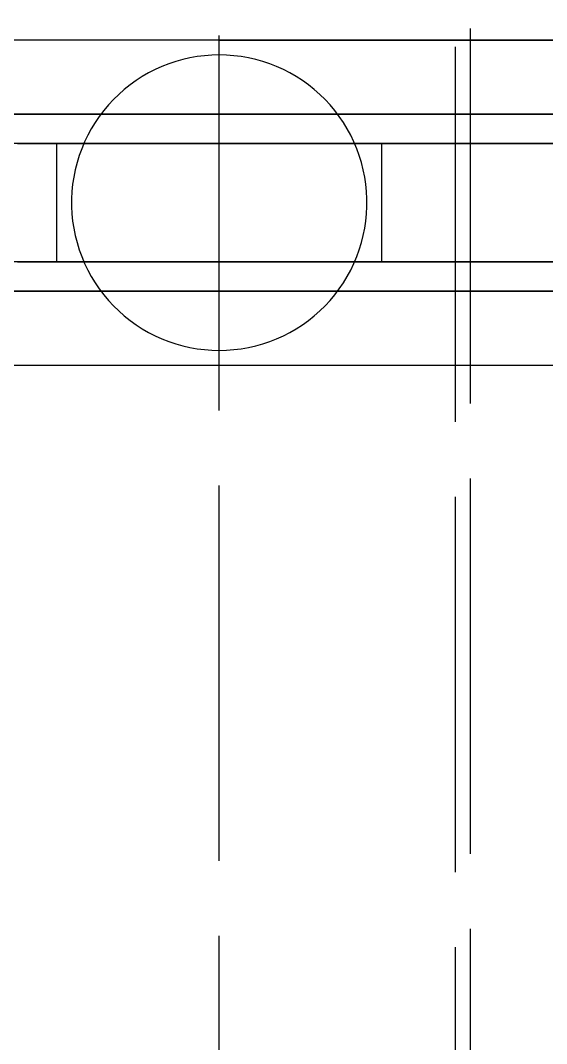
# Model space of a CAD drawing. Header units: millimetres. Extents: x -9 to 243, y -53 to 196.
# Drawn here: x 158.177 to 159.958, y -14.747 to -11.283 of the extents above; entities that cross this region are included whole.
import ezdxf

# ---------------------------------------------------------------- set-up
doc = ezdxf.new("R2010")
doc.units = ezdxf.units.MM
doc.linetypes.add('DASHED', pattern=[1.524, 1.27, -0.254])
doc.layers.add('HIDDEN', color=8, linetype='DASHED')

msp = doc.modelspace()

# ---------------------------------------------------------------- linework, layer by layer
at = {"layer": 'HIDDEN'}
for points in [[(159.65, -23.31), (159.65, 34.4)], [(159.7, -20.2), (159.7, 32.4)], [(158.85, -18.7), (158.85, -0.4)], [(159.98333, -11.35), (159.8754, -11.35), (159.76746, -11.35), (159.65952, -11.35), (159.55159, -11.35), (159.44365, -11.35), (159.33571, -11.35), (159.22778, -11.35), (159.11984, -11.35), (159.0119, -11.35), (158.90397, -11.35), (158.79603, -11.35), (158.6881, -11.35), (158.58016, -11.35), (158.47222, -11.35), (158.36429, -11.35), (158.25635, -11.35), (158.14841, -11.35)], [(158.85, -11.35), (158.79603, -11.35), (158.74206, -11.35), (158.6881, -11.35), (158.63413, -11.35), (158.58016, -11.35), (158.52619, -11.35), (158.47222, -11.35), (158.41825, -11.35), (158.36429, -11.35), (158.31032, -11.35), (158.25635, -11.35), (158.20238, -11.35), (158.14841, -11.35)], [(158.85, -11.35), (158.90397, -11.35), (158.95794, -11.35), (159.0119, -11.35), (159.06587, -11.35), (159.11984, -11.35), (159.17381, -11.35), (159.22778, -11.35), (159.28175, -11.35), (159.33571, -11.35), (159.38968, -11.35), (159.44365, -11.35), (159.49762, -11.35), (159.55159, -11.35), (159.60556, -11.35), (159.65952, -11.35), (159.71349, -11.35), (159.76746, -11.35), (159.82143, -11.35), (159.8754, -11.35), (159.92937, -11.35), (159.98333, -11.35)], [(158.85, -11.4), (158.82508, -11.40062), (158.80022, -11.40248), (158.77548, -11.40558), (158.75093, -11.40991), (158.72662, -11.41546), (158.70262, -11.42221), (158.67899, -11.43015), (158.65578, -11.43926), (158.63306, -11.44952), (158.61087, -11.46089), (158.58928, -11.47335), (158.56834, -11.48688), (158.5481, -11.50143), (158.52861, -11.51698), (158.50991, -11.53347), (158.49207, -11.55088), (158.47511, -11.56916), (158.45908, -11.58826), (158.44403, -11.60813), (158.42999, -11.62873), (158.41699, -11.65), (158.40506, -11.67189), (158.39425, -11.69436), (158.38456, -11.71733), (158.37604, -11.74076), (158.36869, -11.76458), (158.36254, -11.78874), (158.3576, -11.81318), (158.35388, -11.83783), (158.3514, -11.86263), (158.35016, -11.88753), (158.35016, -11.91247), (158.3514, -11.93737), (158.35388, -11.96217), (158.3576, -11.98682), (158.36254, -12.01126), (158.36869, -12.03542), (158.37604, -12.05924), (158.38456, -12.08267), (158.39425, -12.10564), (158.40506, -12.12811), (158.41699, -12.15), (158.42999, -12.17127), (158.44403, -12.19187), (158.45908, -12.21174), (158.47511, -12.23084), (158.49207, -12.24912), (158.50991, -12.26653), (158.52861, -12.28302), (158.5481, -12.29857), (158.56834, -12.31312), (158.58928, -12.32665), (158.61087, -12.33911), (158.63306, -12.35048), (158.65578, -12.36074), (158.67899, -12.36985), (158.70262, -12.37779), (158.72662, -12.38454), (158.75093, -12.39009), (158.77548, -12.39442), (158.80022, -12.39752), (158.82508, -12.39938), (158.85, -12.4)], [(158.85, -11.4), (158.82508, -11.40062), (158.80022, -11.40248), (158.77548, -11.40558), (158.75093, -11.40991), (158.72662, -11.41546), (158.70262, -11.42221), (158.67899, -11.43015), (158.65578, -11.43926), (158.63306, -11.44952), (158.61087, -11.46089), (158.58928, -11.47335), (158.56834, -11.48688), (158.5481, -11.50143), (158.52861, -11.51698), (158.50991, -11.53347), (158.49207, -11.55088), (158.47511, -11.56916), (158.45908, -11.58826), (158.44403, -11.60813), (158.42999, -11.62873), (158.41699, -11.65), (158.40506, -11.67189), (158.39425, -11.69436), (158.38456, -11.71733), (158.37604, -11.74076), (158.36869, -11.76458), (158.36254, -11.78874), (158.3576, -11.81318), (158.35388, -11.83783), (158.3514, -11.86263), (158.35016, -11.88753), (158.35016, -11.91247), (158.3514, -11.93737), (158.35388, -11.96217), (158.3576, -11.98682), (158.36254, -12.01126), (158.36869, -12.03542), (158.37604, -12.05924), (158.38456, -12.08267), (158.39425, -12.10564), (158.40506, -12.12811), (158.41699, -12.15), (158.42999, -12.17127), (158.44403, -12.19187), (158.45908, -12.21174), (158.47511, -12.23084), (158.49207, -12.24912), (158.50991, -12.26653), (158.52861, -12.28302), (158.5481, -12.29857), (158.56834, -12.31312), (158.58928, -12.32665), (158.61087, -12.33911), (158.63306, -12.35048), (158.65578, -12.36074), (158.67899, -12.36985), (158.70262, -12.37779), (158.72662, -12.38454), (158.75093, -12.39009), (158.77548, -12.39442), (158.80022, -12.39752), (158.82508, -12.39938), (158.85, -12.4)], [(158.85, -12.4), (158.87492, -12.39938), (158.89978, -12.39752), (158.92452, -12.39442), (158.94907, -12.39009), (158.97338, -12.38454), (158.99738, -12.37779), (159.02101, -12.36985), (159.04422, -12.36074), (159.06694, -12.35048), (159.08913, -12.33911), (159.11072, -12.32665), (159.13166, -12.31312), (159.1519, -12.29857), (159.17139, -12.28302), (159.19009, -12.26653), (159.20793, -12.24912), (159.22489, -12.23084), (159.24092, -12.21174), (159.25597, -12.19187), (159.27001, -12.17127), (159.28301, -12.15), (159.29494, -12.12811), (159.30575, -12.10564), (159.31544, -12.08267), (159.32396, -12.05924), (159.33131, -12.03542), (159.33746, -12.01126), (159.3424, -11.98682), (159.34612, -11.96217), (159.3486, -11.93737), (159.34984, -11.91247), (159.34984, -11.88753), (159.3486, -11.86263), (159.34612, -11.83783), (159.3424, -11.81318), (159.33746, -11.78874), (159.33131, -11.76458), (159.32396, -11.74076), (159.31544, -11.71733), (159.30575, -11.69436), (159.29494, -11.67189), (159.28301, -11.65), (159.27001, -11.62873), (159.25597, -11.60813), (159.24092, -11.58826), (159.22489, -11.56916), (159.20793, -11.55088), (159.19009, -11.53347), (159.17139, -11.51698), (159.1519, -11.50143), (159.13166, -11.48688), (159.11072, -11.47335), (159.08913, -11.46089), (159.06694, -11.44952), (159.04422, -11.43926), (159.02101, -11.43015), (158.99738, -11.42221), (158.97338, -11.41546), (158.94907, -11.40991), (158.92452, -11.40558), (158.89978, -11.40248), (158.87492, -11.40062), (158.85, -11.4)], [(158.85, -12.4), (158.87492, -12.39938), (158.89978, -12.39752), (158.92452, -12.39442), (158.94907, -12.39009), (158.97338, -12.38454), (158.99738, -12.37779), (159.02101, -12.36985), (159.04422, -12.36074), (159.06694, -12.35048), (159.08913, -12.33911), (159.11072, -12.32665), (159.13166, -12.31312), (159.1519, -12.29857), (159.17139, -12.28302), (159.19009, -12.26653), (159.20793, -12.24912), (159.22489, -12.23084), (159.24092, -12.21174), (159.25597, -12.19187), (159.27001, -12.17127), (159.28301, -12.15), (159.29494, -12.12811), (159.30575, -12.10564), (159.31544, -12.08267), (159.32396, -12.05924), (159.33131, -12.03542), (159.33746, -12.01126), (159.3424, -11.98682), (159.34612, -11.96217), (159.3486, -11.93737), (159.34984, -11.91247), (159.34984, -11.88753), (159.3486, -11.86263), (159.34612, -11.83783), (159.3424, -11.81318), (159.33746, -11.78874), (159.33131, -11.76458), (159.32396, -11.74076), (159.31544, -11.71733), (159.30575, -11.69436), (159.29494, -11.67189), (159.28301, -11.65), (159.27001, -11.62873), (159.25597, -11.60813), (159.24092, -11.58826), (159.22489, -11.56916), (159.20793, -11.55088), (159.19009, -11.53347), (159.17139, -11.51698), (159.1519, -11.50143), (159.13166, -11.48688), (159.11072, -11.47335), (159.08913, -11.46089), (159.06694, -11.44952), (159.04422, -11.43926), (159.02101, -11.43015), (158.99738, -11.42221), (158.97338, -11.41546), (158.94907, -11.40991), (158.92452, -11.40558), (158.89978, -11.40248), (158.87492, -11.40062), (158.85, -11.4)], [(160.07444, -11.6), (159.94556, -11.6), (159.81667, -11.6), (159.68778, -11.6), (159.55889, -11.6), (159.43, -11.6), (159.30111, -11.6), (159.17222, -11.6), (159.04333, -11.6), (158.91444, -11.6), (158.78556, -11.6), (158.65667, -11.6), (158.52778, -11.6), (158.39889, -11.6), (158.27, -11.6), (158.14111, -11.6)], [(158.14111, -11.6), (158.20556, -11.6), (158.27, -11.6), (158.33444, -11.6), (158.39889, -11.6), (158.46333, -11.6), (158.52778, -11.6), (158.59222, -11.6), (158.65667, -11.6), (158.72111, -11.6), (158.78556, -11.6), (158.85, -11.6)], [(160.01628, -11.6), (159.92298, -11.6), (159.82967, -11.6), (159.73637, -11.6), (159.64307, -11.6), (159.54977, -11.6), (159.45647, -11.6), (159.36316, -11.6), (159.26986, -11.6), (159.17656, -11.6), (159.08326, -11.6), (158.98995, -11.6), (158.89665, -11.6), (158.80335, -11.6), (158.71005, -11.6), (158.61674, -11.6), (158.52344, -11.6), (158.43014, -11.6), (158.33684, -11.6), (158.24353, -11.6), (158.15023, -11.6)], [(158.15023, -11.6), (158.19688, -11.6), (158.24353, -11.6), (158.29019, -11.6), (158.33684, -11.6), (158.38349, -11.6), (158.43014, -11.6), (158.47679, -11.6), (158.52344, -11.6), (158.57009, -11.6), (158.61674, -11.6), (158.6634, -11.6), (158.71005, -11.6), (158.7567, -11.6), (158.80335, -11.6), (158.85, -11.6)], [(160.02841, -11.6), (159.94714, -11.6), (159.86587, -11.6), (159.7846, -11.6), (159.70333, -11.6), (159.62206, -11.6), (159.54079, -11.6), (159.45952, -11.6), (159.37825, -11.6), (159.29698, -11.6), (159.21571, -11.6), (159.13444, -11.6), (159.05317, -11.6), (158.9719, -11.6), (158.89063, -11.6), (158.80937, -11.6), (158.7281, -11.6), (158.64683, -11.6), (158.56556, -11.6), (158.48429, -11.6), (158.40302, -11.6), (158.32175, -11.6), (158.24048, -11.6), (158.15921, -11.6)], [(158.15921, -11.6), (158.19984, -11.6), (158.24048, -11.6), (158.28111, -11.6), (158.32175, -11.6), (158.36238, -11.6), (158.40302, -11.6), (158.44365, -11.6), (158.48429, -11.6), (158.52492, -11.6), (158.56556, -11.6), (158.60619, -11.6), (158.64683, -11.6), (158.68746, -11.6), (158.7281, -11.6), (158.76873, -11.6), (158.80937, -11.6), (158.85, -11.6)], [(160.01442, -11.6), (159.89185, -11.6), (159.76928, -11.6), (159.64671, -11.6), (159.52414, -11.6), (159.40157, -11.6), (159.279, -11.6), (159.15643, -11.6), (159.03386, -11.6), (158.91129, -11.6), (158.78871, -11.6), (158.66614, -11.6), (158.54357, -11.6), (158.421, -11.6), (158.29843, -11.6), (158.17586, -11.6)], [(158.17586, -11.6), (158.23715, -11.6), (158.29843, -11.6), (158.35972, -11.6), (158.421, -11.6), (158.48229, -11.6), (158.54357, -11.6), (158.60486, -11.6), (158.66614, -11.6), (158.72743, -11.6), (158.78871, -11.6), (158.85, -11.6)], [(158.85, -11.6), (158.91444, -11.6), (158.97889, -11.6), (159.04333, -11.6), (159.10778, -11.6), (159.17222, -11.6), (159.23667, -11.6), (159.30111, -11.6), (159.36556, -11.6), (159.43, -11.6), (159.49444, -11.6), (159.55889, -11.6), (159.62333, -11.6), (159.68778, -11.6), (159.75222, -11.6), (159.81667, -11.6), (159.88111, -11.6), (159.94556, -11.6), (160.01, -11.6)], [(158.85, -11.6), (158.91129, -11.6), (158.97257, -11.6), (159.03386, -11.6), (159.09514, -11.6), (159.15643, -11.6), (159.21771, -11.6), (159.279, -11.6), (159.34028, -11.6), (159.40157, -11.6), (159.46285, -11.6), (159.52414, -11.6), (159.58542, -11.6), (159.64671, -11.6), (159.70799, -11.6), (159.76928, -11.6), (159.83057, -11.6), (159.89185, -11.6), (159.95314, -11.6), (160.01442, -11.6)], [(158.85, -11.6), (158.89665, -11.6), (158.9433, -11.6), (158.98995, -11.6), (159.0366, -11.6), (159.08326, -11.6), (159.12991, -11.6), (159.17656, -11.6), (159.22321, -11.6), (159.26986, -11.6), (159.31651, -11.6), (159.36316, -11.6), (159.40981, -11.6), (159.45647, -11.6), (159.50312, -11.6), (159.54977, -11.6), (159.59642, -11.6), (159.64307, -11.6), (159.68972, -11.6), (159.73637, -11.6), (159.78302, -11.6), (159.82967, -11.6), (159.87633, -11.6), (159.92298, -11.6), (159.96963, -11.6)], [(158.85, -11.6), (158.89063, -11.6), (158.93127, -11.6), (158.9719, -11.6), (159.01254, -11.6), (159.05317, -11.6), (159.09381, -11.6), (159.13444, -11.6), (159.17508, -11.6), (159.21571, -11.6), (159.25635, -11.6), (159.29698, -11.6), (159.33762, -11.6), (159.37825, -11.6), (159.41889, -11.6), (159.45952, -11.6), (159.50016, -11.6), (159.54079, -11.6), (159.58143, -11.6), (159.62206, -11.6), (159.6627, -11.6), (159.70333, -11.6), (159.74397, -11.6), (159.7846, -11.6), (159.82524, -11.6), (159.86587, -11.6), (159.90651, -11.6), (159.94714, -11.6), (159.98778, -11.6)], [(160.01032, -11.7), (159.87381, -11.7), (159.7373, -11.7), (159.60079, -11.7), (159.46429, -11.7), (159.32778, -11.7), (159.19127, -11.7), (159.05476, -11.7), (158.91825, -11.7), (158.78175, -11.7), (158.64524, -11.7), (158.50873, -11.7), (158.37222, -11.7), (158.23571, -11.7), (158.09921, -11.7)], [(159.98571, -11.7), (159.90159, -11.7), (159.81746, -11.7), (159.73333, -11.7), (159.64921, -11.7), (159.56508, -11.7), (159.48095, -11.7), (159.39683, -11.7), (159.3127, -11.7), (159.22857, -11.7), (159.14444, -11.7), (159.06032, -11.7), (158.97619, -11.7), (158.89206, -11.7), (158.80794, -11.7), (158.72381, -11.7), (158.63968, -11.7), (158.55556, -11.7), (158.47143, -11.7), (158.3873, -11.7), (158.30317, -11.7), (158.21905, -11.7), (158.13492, -11.7)], [(158.16746, -11.7), (158.23571, -11.7), (158.30397, -11.7), (158.37222, -11.7), (158.44048, -11.7), (158.50873, -11.7), (158.57698, -11.7), (158.64524, -11.7), (158.71349, -11.7), (158.78175, -11.7), (158.85, -11.7)], [(158.17698, -11.7), (158.21905, -11.7), (158.26111, -11.7), (158.30317, -11.7), (158.34524, -11.7), (158.3873, -11.7), (158.42937, -11.7), (158.47143, -11.7), (158.51349, -11.7), (158.55556, -11.7), (158.59762, -11.7), (158.63968, -11.7), (158.68175, -11.7), (158.72381, -11.7), (158.76587, -11.7), (158.80794, -11.7), (158.85, -11.7)], [(159.4, -11.7), (159.38254, -11.7), (159.36508, -11.7), (159.34762, -11.7), (159.33016, -11.7), (159.3127, -11.7), (159.29524, -11.7), (159.27778, -11.7), (159.26032, -11.7), (159.24286, -11.7), (159.2254, -11.7), (159.20794, -11.7), (159.19048, -11.7), (159.17302, -11.7), (159.15556, -11.7), (159.1381, -11.7), (159.12063, -11.7), (159.10317, -11.7), (159.08571, -11.7), (159.06825, -11.7), (159.05079, -11.7), (159.03333, -11.7), (159.01587, -11.7), (158.99841, -11.7), (158.98095, -11.7), (158.96349, -11.7), (158.94603, -11.7), (158.92857, -11.7), (158.91111, -11.7), (158.89365, -11.7), (158.87619, -11.7), (158.85873, -11.7), (158.84127, -11.7), (158.82381, -11.7), (158.80635, -11.7), (158.78889, -11.7), (158.77143, -11.7), (158.75397, -11.7), (158.73651, -11.7), (158.71905, -11.7), (158.70159, -11.7), (158.68413, -11.7), (158.66667, -11.7), (158.64921, -11.7), (158.63175, -11.7), (158.61429, -11.7), (158.59683, -11.7), (158.57937, -11.7), (158.5619, -11.7), (158.54444, -11.7), (158.52698, -11.7), (158.50952, -11.7), (158.49206, -11.7), (158.4746, -11.7), (158.45714, -11.7), (158.43968, -11.7), (158.42222, -11.7), (158.40476, -11.7), (158.3873, -11.7), (158.36984, -11.7), (158.35238, -11.7), (158.33492, -11.7), (158.31746, -11.7), (158.3, -11.7)], [(158.3, -11.7), (158.30873, -11.7), (158.31746, -11.7), (158.32619, -11.7), (158.33492, -11.7), (158.34365, -11.7), (158.35238, -11.7), (158.36111, -11.7), (158.36984, -11.7), (158.37857, -11.7), (158.3873, -11.7), (158.39603, -11.7), (158.40476, -11.7), (158.41349, -11.7), (158.42222, -11.7), (158.43095, -11.7), (158.43968, -11.7), (158.44841, -11.7), (158.45714, -11.7), (158.46587, -11.7), (158.4746, -11.7), (158.48333, -11.7), (158.49206, -11.7), (158.50079, -11.7), (158.50952, -11.7), (158.51825, -11.7), (158.52698, -11.7), (158.53571, -11.7), (158.54444, -11.7), (158.55317, -11.7), (158.5619, -11.7), (158.57063, -11.7), (158.57937, -11.7), (158.5881, -11.7), (158.59683, -11.7), (158.60556, -11.7), (158.61429, -11.7), (158.62302, -11.7), (158.63175, -11.7), (158.64048, -11.7), (158.64921, -11.7), (158.65794, -11.7), (158.66667, -11.7), (158.6754, -11.7), (158.68413, -11.7), (158.69286, -11.7), (158.70159, -11.7), (158.71032, -11.7), (158.71905, -11.7), (158.72778, -11.7), (158.73651, -11.7), (158.74524, -11.7), (158.75397, -11.7), (158.7627, -11.7), (158.77143, -11.7), (158.78016, -11.7), (158.78889, -11.7), (158.79762, -11.7), (158.80635, -11.7), (158.81508, -11.7), (158.82381, -11.7), (158.83254, -11.7), (158.84127, -11.7), (158.85, -11.7)], [(159.4, -11.7), (159.38254, -11.7), (159.36508, -11.7), (159.34762, -11.7), (159.33016, -11.7), (159.3127, -11.7), (159.29524, -11.7), (159.27778, -11.7), (159.26032, -11.7), (159.24286, -11.7), (159.2254, -11.7), (159.20794, -11.7), (159.19048, -11.7), (159.17302, -11.7), (159.15556, -11.7), (159.1381, -11.7), (159.12063, -11.7), (159.10317, -11.7), (159.08571, -11.7), (159.06825, -11.7), (159.05079, -11.7), (159.03333, -11.7), (159.01587, -11.7), (158.99841, -11.7), (158.98095, -11.7), (158.96349, -11.7), (158.94603, -11.7), (158.92857, -11.7), (158.91111, -11.7), (158.89365, -11.7), (158.87619, -11.7), (158.85873, -11.7), (158.84127, -11.7), (158.82381, -11.7), (158.80635, -11.7), (158.78889, -11.7), (158.77143, -11.7), (158.75397, -11.7), (158.73651, -11.7), (158.71905, -11.7), (158.70159, -11.7), (158.68413, -11.7), (158.66667, -11.7), (158.64921, -11.7), (158.63175, -11.7), (158.61429, -11.7), (158.59683, -11.7), (158.57937, -11.7), (158.5619, -11.7), (158.54444, -11.7), (158.52698, -11.7), (158.50952, -11.7), (158.49206, -11.7), (158.4746, -11.7), (158.45714, -11.7), (158.43968, -11.7), (158.42222, -11.7), (158.40476, -11.7), (158.3873, -11.7), (158.36984, -11.7), (158.35238, -11.7), (158.33492, -11.7), (158.31746, -11.7), (158.3, -11.7)], [(158.3, -11.7), (158.30873, -11.7), (158.31746, -11.7), (158.32619, -11.7), (158.33492, -11.7), (158.34365, -11.7), (158.35238, -11.7), (158.36111, -11.7), (158.36984, -11.7), (158.37857, -11.7), (158.3873, -11.7), (158.39603, -11.7), (158.40476, -11.7), (158.41349, -11.7), (158.42222, -11.7), (158.43095, -11.7), (158.43968, -11.7), (158.44841, -11.7), (158.45714, -11.7), (158.46587, -11.7), (158.4746, -11.7), (158.48333, -11.7), (158.49206, -11.7), (158.50079, -11.7), (158.50952, -11.7), (158.51825, -11.7), (158.52698, -11.7), (158.53571, -11.7), (158.54444, -11.7), (158.55317, -11.7), (158.5619, -11.7), (158.57063, -11.7), (158.57937, -11.7), (158.5881, -11.7), (158.59683, -11.7), (158.60556, -11.7), (158.61429, -11.7), (158.62302, -11.7), (158.63175, -11.7), (158.64048, -11.7), (158.64921, -11.7), (158.65794, -11.7), (158.66667, -11.7), (158.6754, -11.7), (158.68413, -11.7), (158.69286, -11.7), (158.70159, -11.7), (158.71032, -11.7), (158.71905, -11.7), (158.72778, -11.7), (158.73651, -11.7), (158.74524, -11.7), (158.75397, -11.7), (158.7627, -11.7), (158.77143, -11.7), (158.78016, -11.7), (158.78889, -11.7), (158.79762, -11.7), (158.80635, -11.7), (158.81508, -11.7), (158.82381, -11.7), (158.83254, -11.7), (158.84127, -11.7), (158.85, -11.7)], [(158.3, -12.1), (158.3, -11.7)], [(158.3, -12.1), (158.3, -11.7)], [(158.85, -11.7), (158.91825, -11.7), (158.98651, -11.7), (159.05476, -11.7), (159.12302, -11.7), (159.19127, -11.7), (159.25952, -11.7), (159.32778, -11.7), (159.39603, -11.7), (159.46429, -11.7), (159.53254, -11.7), (159.60079, -11.7), (159.66905, -11.7), (159.7373, -11.7), (159.80556, -11.7), (159.87381, -11.7), (159.94206, -11.7), (160.01032, -11.7)], [(158.85, -11.7), (158.89206, -11.7), (158.93413, -11.7), (158.97619, -11.7), (159.01825, -11.7), (159.06032, -11.7), (159.10238, -11.7), (159.14444, -11.7), (159.18651, -11.7), (159.22857, -11.7), (159.27063, -11.7), (159.3127, -11.7), (159.35476, -11.7), (159.39683, -11.7), (159.43889, -11.7), (159.48095, -11.7), (159.52302, -11.7), (159.56508, -11.7), (159.60714, -11.7), (159.64921, -11.7), (159.69127, -11.7), (159.73333, -11.7), (159.7754, -11.7), (159.81746, -11.7), (159.85952, -11.7), (159.90159, -11.7), (159.94365, -11.7), (159.98571, -11.7)], [(158.85, -11.7), (158.85873, -11.7), (158.86746, -11.7), (158.87619, -11.7), (158.88492, -11.7), (158.89365, -11.7), (158.90238, -11.7), (158.91111, -11.7), (158.91984, -11.7), (158.92857, -11.7), (158.9373, -11.7), (158.94603, -11.7), (158.95476, -11.7), (158.96349, -11.7), (158.97222, -11.7), (158.98095, -11.7), (158.98968, -11.7), (158.99841, -11.7), (159.00714, -11.7), (159.01587, -11.7), (159.0246, -11.7), (159.03333, -11.7), (159.04206, -11.7), (159.05079, -11.7), (159.05952, -11.7), (159.06825, -11.7), (159.07698, -11.7), (159.08571, -11.7), (159.09444, -11.7), (159.10317, -11.7), (159.1119, -11.7), (159.12063, -11.7), (159.12937, -11.7), (159.1381, -11.7), (159.14683, -11.7), (159.15556, -11.7), (159.16429, -11.7), (159.17302, -11.7), (159.18175, -11.7), (159.19048, -11.7), (159.19921, -11.7), (159.20794, -11.7), (159.21667, -11.7), (159.2254, -11.7), (159.23413, -11.7), (159.24286, -11.7), (159.25159, -11.7), (159.26032, -11.7), (159.26905, -11.7), (159.27778, -11.7), (159.28651, -11.7), (159.29524, -11.7), (159.30397, -11.7), (159.3127, -11.7), (159.32143, -11.7), (159.33016, -11.7), (159.33889, -11.7), (159.34762, -11.7), (159.35635, -11.7), (159.36508, -11.7), (159.37381, -11.7), (159.38254, -11.7), (159.39127, -11.7), (159.4, -11.7)], [(158.85, -11.7), (158.85873, -11.7), (158.86746, -11.7), (158.87619, -11.7), (158.88492, -11.7), (158.89365, -11.7), (158.90238, -11.7), (158.91111, -11.7), (158.91984, -11.7), (158.92857, -11.7), (158.9373, -11.7), (158.94603, -11.7), (158.95476, -11.7), (158.96349, -11.7), (158.97222, -11.7), (158.98095, -11.7), (158.98968, -11.7), (158.99841, -11.7), (159.00714, -11.7), (159.01587, -11.7), (159.0246, -11.7), (159.03333, -11.7), (159.04206, -11.7), (159.05079, -11.7), (159.05952, -11.7), (159.06825, -11.7), (159.07698, -11.7), (159.08571, -11.7), (159.09444, -11.7), (159.10317, -11.7), (159.1119, -11.7), (159.12063, -11.7), (159.12937, -11.7), (159.1381, -11.7), (159.14683, -11.7), (159.15556, -11.7), (159.16429, -11.7), (159.17302, -11.7), (159.18175, -11.7), (159.19048, -11.7), (159.19921, -11.7), (159.20794, -11.7), (159.21667, -11.7), (159.2254, -11.7), (159.23413, -11.7), (159.24286, -11.7), (159.25159, -11.7), (159.26032, -11.7), (159.26905, -11.7), (159.27778, -11.7), (159.28651, -11.7), (159.29524, -11.7), (159.30397, -11.7), (159.3127, -11.7), (159.32143, -11.7), (159.33016, -11.7), (159.33889, -11.7), (159.34762, -11.7), (159.35635, -11.7), (159.36508, -11.7), (159.37381, -11.7), (159.38254, -11.7), (159.39127, -11.7), (159.4, -11.7)], [(159.4, -12.1), (159.4, -11.7)], [(159.4, -12.1), (159.4, -11.7)], [(160.01032, -12.1), (159.87381, -12.1), (159.7373, -12.1), (159.60079, -12.1), (159.46429, -12.1), (159.32778, -12.1), (159.19127, -12.1), (159.05476, -12.1), (158.91825, -12.1), (158.78175, -12.1), (158.64524, -12.1), (158.50873, -12.1), (158.37222, -12.1), (158.23571, -12.1), (158.09921, -12.1)], [(159.98571, -12.1), (159.90159, -12.1), (159.81746, -12.1), (159.73333, -12.1), (159.64921, -12.1), (159.56508, -12.1), (159.48095, -12.1), (159.39683, -12.1), (159.3127, -12.1), (159.22857, -12.1), (159.14444, -12.1), (159.06032, -12.1), (158.97619, -12.1), (158.89206, -12.1), (158.80794, -12.1), (158.72381, -12.1), (158.63968, -12.1), (158.55556, -12.1), (158.47143, -12.1), (158.3873, -12.1), (158.30317, -12.1), (158.21905, -12.1), (158.13492, -12.1)], [(158.16746, -12.1), (158.23571, -12.1), (158.30397, -12.1), (158.37222, -12.1), (158.44048, -12.1), (158.50873, -12.1), (158.57698, -12.1), (158.64524, -12.1), (158.71349, -12.1), (158.78175, -12.1), (158.85, -12.1)], [(158.17698, -12.1), (158.21905, -12.1), (158.26111, -12.1), (158.30317, -12.1), (158.34524, -12.1), (158.3873, -12.1), (158.42937, -12.1), (158.47143, -12.1), (158.51349, -12.1), (158.55556, -12.1), (158.59762, -12.1), (158.63968, -12.1), (158.68175, -12.1), (158.72381, -12.1), (158.76587, -12.1), (158.80794, -12.1), (158.85, -12.1)], [(159.4, -12.1), (159.38254, -12.1), (159.36508, -12.1), (159.34762, -12.1), (159.33016, -12.1), (159.3127, -12.1), (159.29524, -12.1), (159.27778, -12.1), (159.26032, -12.1), (159.24286, -12.1), (159.2254, -12.1), (159.20794, -12.1), (159.19048, -12.1), (159.17302, -12.1), (159.15556, -12.1), (159.1381, -12.1), (159.12063, -12.1), (159.10317, -12.1), (159.08571, -12.1), (159.06825, -12.1), (159.05079, -12.1), (159.03333, -12.1), (159.01587, -12.1), (158.99841, -12.1), (158.98095, -12.1), (158.96349, -12.1), (158.94603, -12.1), (158.92857, -12.1), (158.91111, -12.1), (158.89365, -12.1), (158.87619, -12.1), (158.85873, -12.1), (158.84127, -12.1), (158.82381, -12.1), (158.80635, -12.1), (158.78889, -12.1), (158.77143, -12.1), (158.75397, -12.1), (158.73651, -12.1), (158.71905, -12.1), (158.70159, -12.1), (158.68413, -12.1), (158.66667, -12.1), (158.64921, -12.1), (158.63175, -12.1), (158.61429, -12.1), (158.59683, -12.1), (158.57937, -12.1), (158.5619, -12.1), (158.54444, -12.1), (158.52698, -12.1), (158.50952, -12.1), (158.49206, -12.1), (158.4746, -12.1), (158.45714, -12.1), (158.43968, -12.1), (158.42222, -12.1), (158.40476, -12.1), (158.3873, -12.1), (158.36984, -12.1), (158.35238, -12.1), (158.33492, -12.1), (158.31746, -12.1), (158.3, -12.1)], [(158.3, -12.1), (158.30873, -12.1), (158.31746, -12.1), (158.32619, -12.1), (158.33492, -12.1), (158.34365, -12.1), (158.35238, -12.1), (158.36111, -12.1), (158.36984, -12.1), (158.37857, -12.1), (158.3873, -12.1), (158.39603, -12.1), (158.40476, -12.1), (158.41349, -12.1), (158.42222, -12.1), (158.43095, -12.1), (158.43968, -12.1), (158.44841, -12.1), (158.45714, -12.1), (158.46587, -12.1), (158.4746, -12.1), (158.48333, -12.1), (158.49206, -12.1), (158.50079, -12.1), (158.50952, -12.1), (158.51825, -12.1), (158.52698, -12.1), (158.53571, -12.1), (158.54444, -12.1), (158.55317, -12.1), (158.5619, -12.1), (158.57063, -12.1), (158.57937, -12.1), (158.5881, -12.1), (158.59683, -12.1), (158.60556, -12.1), (158.61429, -12.1), (158.62302, -12.1), (158.63175, -12.1), (158.64048, -12.1), (158.64921, -12.1), (158.65794, -12.1), (158.66667, -12.1), (158.6754, -12.1), (158.68413, -12.1), (158.69286, -12.1), (158.70159, -12.1), (158.71032, -12.1), (158.71905, -12.1), (158.72778, -12.1), (158.73651, -12.1), (158.74524, -12.1), (158.75397, -12.1), (158.7627, -12.1), (158.77143, -12.1), (158.78016, -12.1), (158.78889, -12.1), (158.79762, -12.1), (158.80635, -12.1), (158.81508, -12.1), (158.82381, -12.1), (158.83254, -12.1), (158.84127, -12.1), (158.85, -12.1)], [(159.4, -12.1), (159.38254, -12.1), (159.36508, -12.1), (159.34762, -12.1), (159.33016, -12.1), (159.3127, -12.1), (159.29524, -12.1), (159.27778, -12.1), (159.26032, -12.1), (159.24286, -12.1), (159.2254, -12.1), (159.20794, -12.1), (159.19048, -12.1), (159.17302, -12.1), (159.15556, -12.1), (159.1381, -12.1), (159.12063, -12.1), (159.10317, -12.1), (159.08571, -12.1), (159.06825, -12.1), (159.05079, -12.1), (159.03333, -12.1), (159.01587, -12.1), (158.99841, -12.1), (158.98095, -12.1), (158.96349, -12.1), (158.94603, -12.1), (158.92857, -12.1), (158.91111, -12.1), (158.89365, -12.1), (158.87619, -12.1), (158.85873, -12.1), (158.84127, -12.1), (158.82381, -12.1), (158.80635, -12.1), (158.78889, -12.1), (158.77143, -12.1), (158.75397, -12.1), (158.73651, -12.1), (158.71905, -12.1), (158.70159, -12.1), (158.68413, -12.1), (158.66667, -12.1), (158.64921, -12.1), (158.63175, -12.1), (158.61429, -12.1), (158.59683, -12.1), (158.57937, -12.1), (158.5619, -12.1), (158.54444, -12.1), (158.52698, -12.1), (158.50952, -12.1), (158.49206, -12.1), (158.4746, -12.1), (158.45714, -12.1), (158.43968, -12.1), (158.42222, -12.1), (158.40476, -12.1), (158.3873, -12.1), (158.36984, -12.1), (158.35238, -12.1), (158.33492, -12.1), (158.31746, -12.1), (158.3, -12.1)], [(158.3, -12.1), (158.30873, -12.1), (158.31746, -12.1), (158.32619, -12.1), (158.33492, -12.1), (158.34365, -12.1), (158.35238, -12.1), (158.36111, -12.1), (158.36984, -12.1), (158.37857, -12.1), (158.3873, -12.1), (158.39603, -12.1), (158.40476, -12.1), (158.41349, -12.1), (158.42222, -12.1), (158.43095, -12.1), (158.43968, -12.1), (158.44841, -12.1), (158.45714, -12.1), (158.46587, -12.1), (158.4746, -12.1), (158.48333, -12.1), (158.49206, -12.1), (158.50079, -12.1), (158.50952, -12.1), (158.51825, -12.1), (158.52698, -12.1), (158.53571, -12.1), (158.54444, -12.1), (158.55317, -12.1), (158.5619, -12.1), (158.57063, -12.1), (158.57937, -12.1), (158.5881, -12.1), (158.59683, -12.1), (158.60556, -12.1), (158.61429, -12.1), (158.62302, -12.1), (158.63175, -12.1), (158.64048, -12.1), (158.64921, -12.1), (158.65794, -12.1), (158.66667, -12.1), (158.6754, -12.1), (158.68413, -12.1), (158.69286, -12.1), (158.70159, -12.1), (158.71032, -12.1), (158.71905, -12.1), (158.72778, -12.1), (158.73651, -12.1), (158.74524, -12.1), (158.75397, -12.1), (158.7627, -12.1), (158.77143, -12.1), (158.78016, -12.1), (158.78889, -12.1), (158.79762, -12.1), (158.80635, -12.1), (158.81508, -12.1), (158.82381, -12.1), (158.83254, -12.1), (158.84127, -12.1), (158.85, -12.1)], [(158.85, -12.1), (158.91825, -12.1), (158.98651, -12.1), (159.05476, -12.1), (159.12302, -12.1), (159.19127, -12.1), (159.25952, -12.1), (159.32778, -12.1), (159.39603, -12.1), (159.46429, -12.1), (159.53254, -12.1), (159.60079, -12.1), (159.66905, -12.1), (159.7373, -12.1), (159.80556, -12.1), (159.87381, -12.1), (159.94206, -12.1), (160.01032, -12.1)], [(158.85, -12.1), (158.89206, -12.1), (158.93413, -12.1), (158.97619, -12.1), (159.01825, -12.1), (159.06032, -12.1), (159.10238, -12.1), (159.14444, -12.1), (159.18651, -12.1), (159.22857, -12.1), (159.27063, -12.1), (159.3127, -12.1), (159.35476, -12.1), (159.39683, -12.1), (159.43889, -12.1), (159.48095, -12.1), (159.52302, -12.1), (159.56508, -12.1), (159.60714, -12.1), (159.64921, -12.1), (159.69127, -12.1), (159.73333, -12.1), (159.7754, -12.1), (159.81746, -12.1), (159.85952, -12.1), (159.90159, -12.1), (159.94365, -12.1), (159.98571, -12.1)], [(158.85, -12.1), (158.85873, -12.1), (158.86746, -12.1), (158.87619, -12.1), (158.88492, -12.1), (158.89365, -12.1), (158.90238, -12.1), (158.91111, -12.1), (158.91984, -12.1), (158.92857, -12.1), (158.9373, -12.1), (158.94603, -12.1), (158.95476, -12.1), (158.96349, -12.1), (158.97222, -12.1), (158.98095, -12.1), (158.98968, -12.1), (158.99841, -12.1), (159.00714, -12.1), (159.01587, -12.1), (159.0246, -12.1), (159.03333, -12.1), (159.04206, -12.1), (159.05079, -12.1), (159.05952, -12.1), (159.06825, -12.1), (159.07698, -12.1), (159.08571, -12.1), (159.09444, -12.1), (159.10317, -12.1), (159.1119, -12.1), (159.12063, -12.1), (159.12937, -12.1), (159.1381, -12.1), (159.14683, -12.1), (159.15556, -12.1), (159.16429, -12.1), (159.17302, -12.1), (159.18175, -12.1), (159.19048, -12.1), (159.19921, -12.1), (159.20794, -12.1), (159.21667, -12.1), (159.2254, -12.1), (159.23413, -12.1), (159.24286, -12.1), (159.25159, -12.1), (159.26032, -12.1), (159.26905, -12.1), (159.27778, -12.1), (159.28651, -12.1), (159.29524, -12.1), (159.30397, -12.1), (159.3127, -12.1), (159.32143, -12.1), (159.33016, -12.1), (159.33889, -12.1), (159.34762, -12.1), (159.35635, -12.1), (159.36508, -12.1), (159.37381, -12.1), (159.38254, -12.1), (159.39127, -12.1), (159.4, -12.1)], [(158.85, -12.1), (158.85873, -12.1), (158.86746, -12.1), (158.87619, -12.1), (158.88492, -12.1), (158.89365, -12.1), (158.90238, -12.1), (158.91111, -12.1), (158.91984, -12.1), (158.92857, -12.1), (158.9373, -12.1), (158.94603, -12.1), (158.95476, -12.1), (158.96349, -12.1), (158.97222, -12.1), (158.98095, -12.1), (158.98968, -12.1), (158.99841, -12.1), (159.00714, -12.1), (159.01587, -12.1), (159.0246, -12.1), (159.03333, -12.1), (159.04206, -12.1), (159.05079, -12.1), (159.05952, -12.1), (159.06825, -12.1), (159.07698, -12.1), (159.08571, -12.1), (159.09444, -12.1), (159.10317, -12.1), (159.1119, -12.1), (159.12063, -12.1), (159.12937, -12.1), (159.1381, -12.1), (159.14683, -12.1), (159.15556, -12.1), (159.16429, -12.1), (159.17302, -12.1), (159.18175, -12.1), (159.19048, -12.1), (159.19921, -12.1), (159.20794, -12.1), (159.21667, -12.1), (159.2254, -12.1), (159.23413, -12.1), (159.24286, -12.1), (159.25159, -12.1), (159.26032, -12.1), (159.26905, -12.1), (159.27778, -12.1), (159.28651, -12.1), (159.29524, -12.1), (159.30397, -12.1), (159.3127, -12.1), (159.32143, -12.1), (159.33016, -12.1), (159.33889, -12.1), (159.34762, -12.1), (159.35635, -12.1), (159.36508, -12.1), (159.37381, -12.1), (159.38254, -12.1), (159.39127, -12.1), (159.4, -12.1)], [(158.04683, -12.2), (158.19286, -12.2), (158.33889, -12.2), (158.48492, -12.2), (158.63095, -12.2), (158.77698, -12.2), (158.92302, -12.2), (159.06905, -12.2), (159.21508, -12.2), (159.36111, -12.2), (159.50714, -12.2), (159.65317, -12.2), (159.79921, -12.2), (159.94524, -12.2), (160.09127, -12.2)], [(158.85, -12.2), (158.80873, -12.2), (158.76746, -12.2), (158.72619, -12.2), (158.68492, -12.2), (158.64365, -12.2), (158.60238, -12.2), (158.56111, -12.2), (158.51984, -12.2), (158.47857, -12.2), (158.4373, -12.2), (158.39603, -12.2), (158.35476, -12.2), (158.31349, -12.2), (158.27222, -12.2), (158.23095, -12.2), (158.18968, -12.2), (158.14841, -12.2)], [(158.14841, -12.2), (158.23095, -12.2), (158.31349, -12.2), (158.39603, -12.2), (158.47857, -12.2), (158.56111, -12.2), (158.64365, -12.2), (158.72619, -12.2), (158.80873, -12.2), (158.89127, -12.2), (158.97381, -12.2), (159.05635, -12.2), (159.13889, -12.2), (159.22143, -12.2), (159.30397, -12.2), (159.38651, -12.2), (159.46905, -12.2), (159.55159, -12.2), (159.63413, -12.2), (159.71667, -12.2), (159.79921, -12.2), (159.88175, -12.2), (159.96429, -12.2)], [(160.01628, -12.2), (159.92298, -12.2), (159.82967, -12.2), (159.73637, -12.2), (159.64307, -12.2), (159.54977, -12.2), (159.45647, -12.2), (159.36316, -12.2), (159.26986, -12.2), (159.17656, -12.2), (159.08326, -12.2), (158.98995, -12.2), (158.89665, -12.2), (158.80335, -12.2), (158.71005, -12.2), (158.61674, -12.2), (158.52344, -12.2), (158.43014, -12.2), (158.33684, -12.2), (158.24353, -12.2), (158.15023, -12.2)], [(158.15023, -12.2), (158.19688, -12.2), (158.24353, -12.2), (158.29019, -12.2), (158.33684, -12.2), (158.38349, -12.2), (158.43014, -12.2), (158.47679, -12.2), (158.52344, -12.2), (158.57009, -12.2), (158.61674, -12.2), (158.6634, -12.2), (158.71005, -12.2), (158.7567, -12.2), (158.80335, -12.2), (158.85, -12.2)], [(159.96555, -12.2), (159.8593, -12.2), (159.75306, -12.2), (159.64682, -12.2), (159.54058, -12.2), (159.43433, -12.2), (159.32809, -12.2), (159.22185, -12.2), (159.11561, -12.2), (159.00936, -12.2), (158.90312, -12.2), (158.79688, -12.2), (158.69064, -12.2), (158.58439, -12.2), (158.47815, -12.2), (158.37191, -12.2), (158.26567, -12.2), (158.15942, -12.2)], [(160.01442, -12.2), (159.89185, -12.2), (159.76928, -12.2), (159.64671, -12.2), (159.52414, -12.2), (159.40157, -12.2), (159.279, -12.2), (159.15643, -12.2), (159.03386, -12.2), (158.91129, -12.2), (158.78871, -12.2), (158.66614, -12.2), (158.54357, -12.2), (158.421, -12.2), (158.29843, -12.2), (158.17586, -12.2)], [(158.17586, -12.2), (158.23715, -12.2), (158.29843, -12.2), (158.35972, -12.2), (158.421, -12.2), (158.48229, -12.2), (158.54357, -12.2), (158.60486, -12.2), (158.66614, -12.2), (158.72743, -12.2), (158.78871, -12.2), (158.85, -12.2)], [(158.85, -12.2), (158.91129, -12.2), (158.97257, -12.2), (159.03386, -12.2), (159.09514, -12.2), (159.15643, -12.2), (159.21771, -12.2), (159.279, -12.2), (159.34028, -12.2), (159.40157, -12.2), (159.46285, -12.2), (159.52414, -12.2), (159.58542, -12.2), (159.64671, -12.2), (159.70799, -12.2), (159.76928, -12.2), (159.83057, -12.2), (159.89185, -12.2), (159.95314, -12.2), (160.01442, -12.2)], [(158.85, -12.2), (158.89665, -12.2), (158.9433, -12.2), (158.98995, -12.2), (159.0366, -12.2), (159.08326, -12.2), (159.12991, -12.2), (159.17656, -12.2), (159.22321, -12.2), (159.26986, -12.2), (159.31651, -12.2), (159.36316, -12.2), (159.40981, -12.2), (159.45647, -12.2), (159.50312, -12.2), (159.54977, -12.2), (159.59642, -12.2), (159.64307, -12.2), (159.68972, -12.2), (159.73637, -12.2), (159.78302, -12.2), (159.82967, -12.2), (159.87633, -12.2), (159.92298, -12.2), (159.96963, -12.2)], [(159.96429, -12.2), (159.92302, -12.2), (159.88175, -12.2), (159.84048, -12.2), (159.79921, -12.2), (159.75794, -12.2), (159.71667, -12.2), (159.6754, -12.2), (159.63413, -12.2), (159.59286, -12.2), (159.55159, -12.2), (159.51032, -12.2), (159.46905, -12.2), (159.42778, -12.2), (159.38651, -12.2), (159.34524, -12.2), (159.30397, -12.2), (159.2627, -12.2), (159.22143, -12.2), (159.18016, -12.2), (159.13889, -12.2), (159.09762, -12.2), (159.05635, -12.2), (159.01508, -12.2), (158.97381, -12.2), (158.93254, -12.2), (158.89127, -12.2), (158.85, -12.2)], [(158.14841, -12.45), (158.25635, -12.45), (158.36429, -12.45), (158.47222, -12.45), (158.58016, -12.45), (158.6881, -12.45), (158.79603, -12.45), (158.90397, -12.45), (159.0119, -12.45), (159.11984, -12.45), (159.22778, -12.45), (159.33571, -12.45), (159.44365, -12.45), (159.55159, -12.45), (159.65952, -12.45), (159.76746, -12.45), (159.8754, -12.45), (159.98333, -12.45)], [(158.14841, -12.45), (158.20238, -12.45), (158.25635, -12.45), (158.31032, -12.45), (158.36429, -12.45), (158.41825, -12.45), (158.47222, -12.45), (158.52619, -12.45), (158.58016, -12.45), (158.63413, -12.45), (158.6881, -12.45), (158.74206, -12.45), (158.79603, -12.45), (158.85, -12.45)], [(158.85, -12.45), (158.90397, -12.45), (158.95794, -12.45), (159.0119, -12.45), (159.06587, -12.45), (159.11984, -12.45), (159.17381, -12.45), (159.22778, -12.45), (159.28175, -12.45), (159.33571, -12.45), (159.38968, -12.45), (159.44365, -12.45), (159.49762, -12.45), (159.55159, -12.45), (159.60556, -12.45), (159.65952, -12.45), (159.71349, -12.45), (159.76746, -12.45), (159.82143, -12.45), (159.8754, -12.45), (159.92937, -12.45), (159.98333, -12.45)]]:
    msp.add_lwpolyline(points, dxfattribs=at)

doc.saveas('drawing.dxf')
